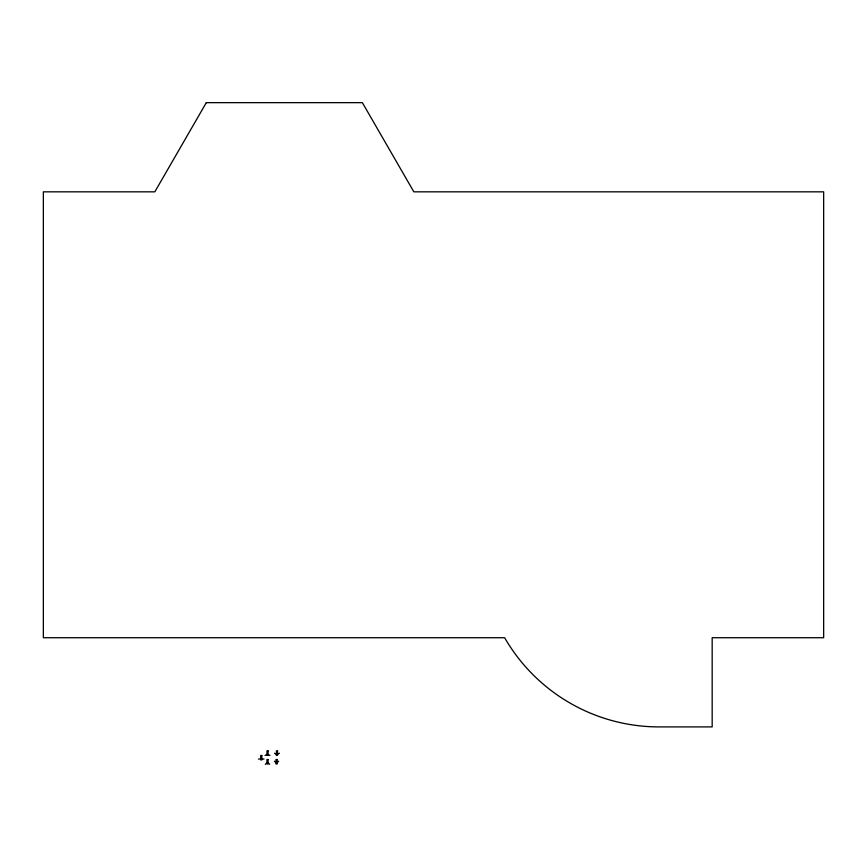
<?xml version="1.0" encoding="UTF-8"?>
<svg xmlns="http://www.w3.org/2000/svg" width="867" height="867" viewBox="0 0 867 867"><rect width="100%" height="100%" fill="white"/><g stroke="black" fill="none" stroke-linecap="round" stroke-linejoin="round"><path stroke-width="1.3" d="M265.378 764.336L267.155 762.483M278.675 761.183L276.822 762.96M265.02 755.471L266.96 754.42M277.538 754.29L279.467 753.239M260.685 759.004L258.453 759.058M261.801 759.004L264.023 759.058M274.492 753.239L276.421 754.42M270.005 755.471L268.066 754.42M275.988 762.689L274.405 761.183M268.066 762.689L269.648 764.336M206.303 102.664L154.825 191.835L43.35 191.835L43.35 637.722L504.637 637.722A178.331 178.331 0 0 0 659.083 726.904L712.175 726.904L712.175 637.722L823.65 637.722L823.65 191.835L413.852 191.835L362.363 102.664L206.303 102.664M268.066 750.898L266.96 750.898L266.96 755.352L268.066 755.352L268.066 750.898M277.538 750.898L276.421 750.898L276.421 755.352L277.538 755.352L277.538 750.898M261.801 755.471L260.685 755.471L260.685 759.926L261.801 759.926L261.801 755.471M268.066 759.525L266.96 759.525L266.96 763.99L268.066 763.99L268.066 759.525M277.104 759.525L275.988 759.525L275.988 763.99L277.104 763.99L277.104 759.525"/></g></svg>
